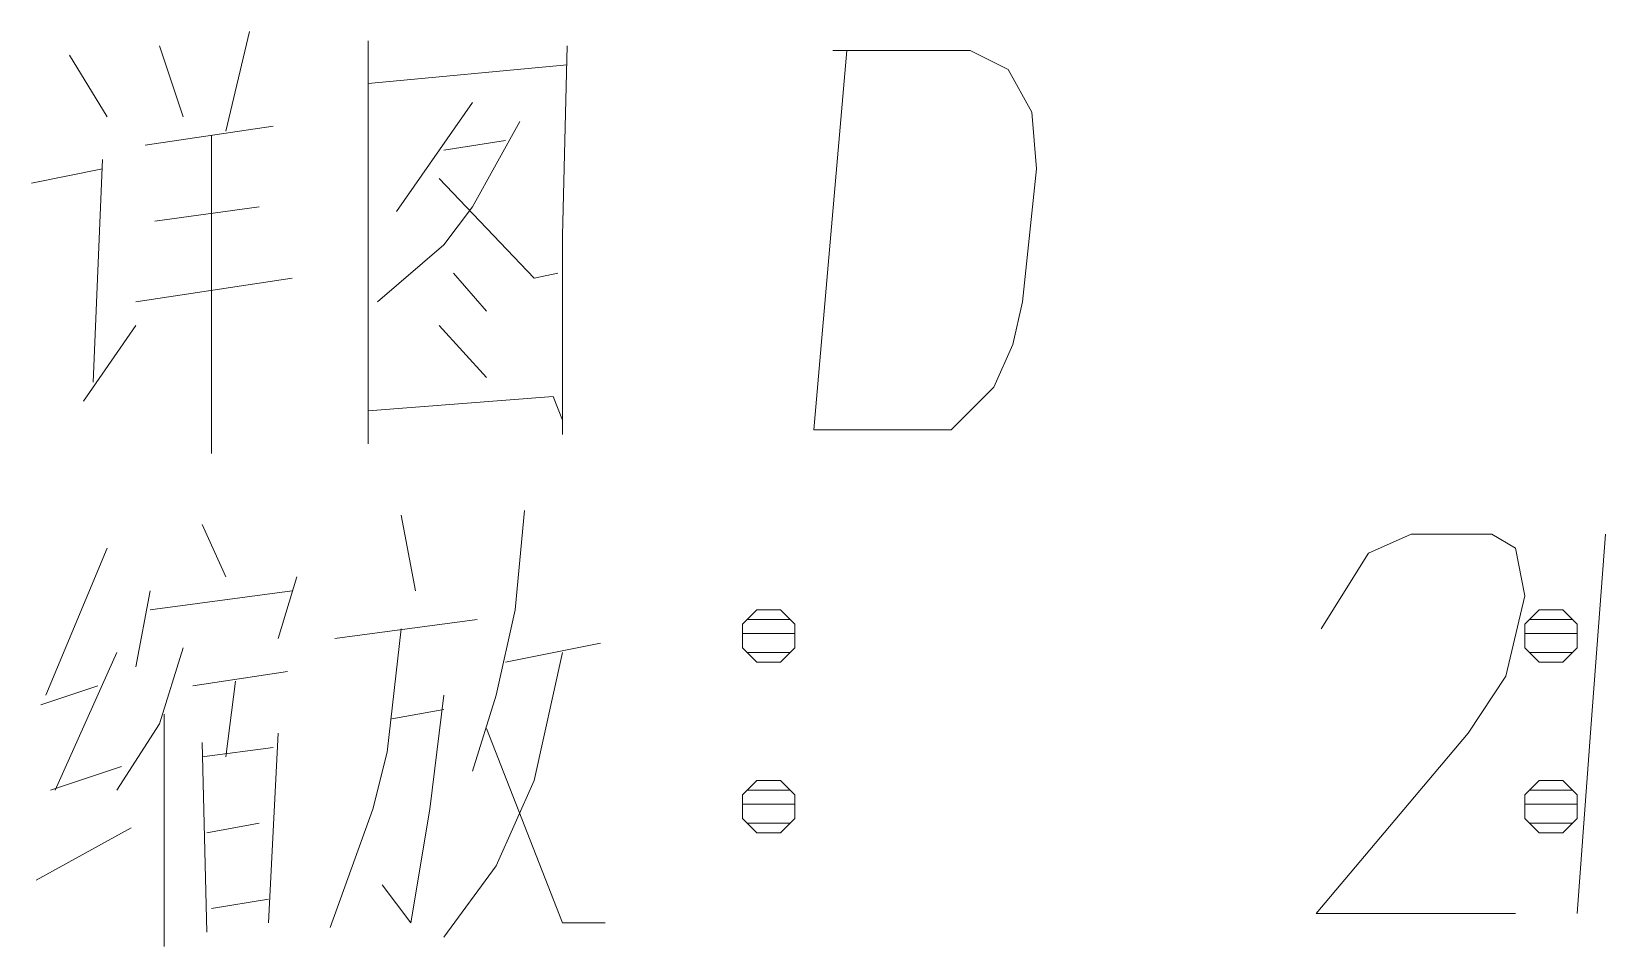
# Model space of a CAD drawing. Extents: x -214 to 8941, y -1198 to 2514.
# Drawn here: x 2584.82 to 2596.44, y 1121.38 to 1128.13 of the extents above; entities that cross this region are included whole.
import ezdxf

# ---------------------------------------------------------------- set-up
doc = ezdxf.new("R2010")
doc.units = 0

msp = doc.modelspace()

# ---------------------------------------------------------------- linework, layer by layer
at = {"color": 7, "lineweight": 13}
for points in [[(2586.4252, 1128.1304), (2586.2502, 1127.3954)], [(2585.0953, 1127.9554), (2585.3752, 1127.5004)], [(2585.7603, 1128.0254), (2585.9352, 1127.5004)], [(2587.3002, 1128.0604), (2587.3002, 1126.5904), (2587.3002, 1125.0854)], [(2587.3002, 1128.0254), (2587.3002, 1126.6254), (2587.3002, 1125.2254)], [(2588.7352, 1125.2604), (2588.7352, 1126.6254), (2588.7703, 1128.0254)], [(2590.5903, 1125.1904), (2591.6053, 1125.1904), (2591.9203, 1125.5054), (2592.0602, 1125.8204), (2592.1303, 1126.1354), (2592.2352, 1127.1154), (2592.2003, 1127.5354), (2592.0253, 1127.8504), (2591.7452, 1127.9904), (2590.7303, 1127.9904)], [(2590.8353, 1127.9904), (2590.7303, 1126.8004), (2590.5903, 1125.1904)], [(2588.7703, 1127.8854), (2587.3002, 1127.7454)], [(2588.0703, 1127.6054), (2587.5103, 1126.8004)], [(2585.6553, 1127.2904), (2586.6003, 1127.4304)], [(2588.0703, 1126.8354), (2588.4203, 1127.4654)], [(2586.1453, 1127.3604), (2586.1453, 1126.2054), (2586.1453, 1125.0154)], [(2587.8602, 1127.2554), (2588.3153, 1127.3254)], [(2585.3403, 1127.1854), (2585.2703, 1125.5404)], [(2584.8153, 1127.0104), (2585.3403, 1127.1154)], [(2587.8253, 1127.0454), (2588.5253, 1126.3104)], [(2585.7253, 1126.7304), (2586.4952, 1126.8354)], [(2587.8602, 1126.5554), (2588.0703, 1126.8354)], [(2587.3702, 1126.1354), (2587.8602, 1126.5554)], [(2587.9302, 1126.3454), (2588.1752, 1126.0654)], [(2588.5253, 1126.3104), (2588.7003, 1126.3454)], [(2585.5853, 1126.1354), (2586.7402, 1126.3104)], [(2585.2003, 1125.4004), (2585.5853, 1125.9604)], [(2587.8253, 1125.9604), (2588.1752, 1125.5754)], [(2587.3002, 1125.3304), (2588.6653, 1125.4354)], [(2588.7352, 1125.1554), (2588.7352, 1125.2604), (2588.6653, 1125.4354)], [(2588.4553, 1124.5954), (2588.3853, 1123.8604)], [(2586.0753, 1124.4904), (2586.2502, 1124.1054)], [(2587.5453, 1124.5604), (2587.6503, 1124.0004)], [(2595.7703, 1121.6204), (2594.3002, 1121.6204), (2595.4203, 1122.9504), (2595.7003, 1123.3704), (2595.8403, 1123.9654), (2595.7703, 1124.3154), (2595.5953, 1124.4204), (2595.0002, 1124.4204), (2594.6852, 1124.2804), (2594.3353, 1123.7204)], [(2596.4352, 1124.4204), (2596.3303, 1123.0204), (2596.2253, 1121.6204)], [(2585.3752, 1124.3154), (2584.9203, 1123.2304)], [(2586.7753, 1124.1054), (2586.6353, 1123.6504)], [(2585.6903, 1124.0004), (2585.5853, 1123.4404)], [(2585.6903, 1123.8604), (2586.7402, 1124.0004)], [(2587.0552, 1123.6504), (2588.1053, 1123.7904)], [(2588.3853, 1123.8604), (2588.2452, 1123.2304)], [(2590.1003, 1123.7904), (2590.4153, 1123.7904)], [(2595.8752, 1123.7904), (2596.1903, 1123.7904)], [(2587.5453, 1123.7204), (2587.4403, 1122.8104), (2587.3353, 1122.3904), (2587.0203, 1121.5154)], [(2590.0653, 1123.6854), (2590.4503, 1123.6854)], [(2595.8403, 1123.6854), (2596.2253, 1123.6854)], [(2585.4453, 1123.5454), (2584.9902, 1122.5304)], [(2585.9352, 1123.5804), (2585.7603, 1123.0204)], [(2588.3153, 1123.4754), (2589.0153, 1123.6154)], [(2588.7352, 1123.5454), (2588.5253, 1122.6004)], [(2590.1003, 1123.5454), (2590.4153, 1123.5454)], [(2595.8752, 1123.5454), (2596.1903, 1123.5454)], [(2586.0053, 1123.3004), (2586.7053, 1123.4054)], [(2586.3203, 1123.3354), (2586.2502, 1122.7754)], [(2585.3052, 1123.3004), (2584.8853, 1123.1604)], [(2587.8602, 1123.2304), (2587.7553, 1122.3904), (2587.6152, 1121.5504), (2587.4053, 1121.8304)], [(2588.2452, 1123.2304), (2588.0703, 1122.6704)], [(2585.7953, 1123.0904), (2585.7953, 1121.3754)], [(2587.4753, 1123.0554), (2587.8602, 1123.1254)], [(2585.7603, 1123.0204), (2585.4453, 1122.5304)], [(2588.1752, 1122.9854), (2588.7352, 1121.5504)], [(2586.0753, 1122.8804), (2586.1102, 1121.4804)], [(2586.0753, 1122.7754), (2586.6003, 1122.8454)], [(2586.6353, 1122.9504), (2586.5653, 1121.5504)], [(2584.9553, 1122.5304), (2585.4803, 1122.7054)], [(2588.5253, 1122.6004), (2588.2452, 1121.9704)], [(2590.1003, 1122.5304), (2590.4153, 1122.5304)], [(2595.8752, 1122.5304), (2596.1903, 1122.5304)], [(2590.0653, 1122.4254), (2590.4503, 1122.4254)], [(2595.8403, 1122.4254), (2596.2253, 1122.4254)], [(2586.1102, 1122.2154), (2586.4952, 1122.2854)], [(2590.1003, 1122.2854), (2590.4153, 1122.2854)], [(2595.8752, 1122.2854), (2596.1903, 1122.2854)], [(2584.8503, 1121.8654), (2585.5502, 1122.2504)], [(2588.2452, 1121.9704), (2587.8602, 1121.4454)], [(2586.5653, 1121.7254), (2586.1453, 1121.6554)], [(2588.7352, 1121.5504), (2589.0502, 1121.5504)]]:
    msp.add_lwpolyline(points, dxfattribs=at)
for points in [[(2590.1703, 1123.4754), (2590.3453, 1123.4754), (2590.4503, 1123.5804), (2590.4503, 1123.7554), (2590.3453, 1123.8604), (2590.1703, 1123.8604), (2590.0653, 1123.7554), (2590.0653, 1123.5804)], [(2595.9453, 1123.4754), (2596.1202, 1123.4754), (2596.2253, 1123.5804), (2596.2253, 1123.7554), (2596.1202, 1123.8604), (2595.9453, 1123.8604), (2595.8403, 1123.7554), (2595.8403, 1123.5804)], [(2590.1703, 1122.2154), (2590.3453, 1122.2154), (2590.4503, 1122.3204), (2590.4503, 1122.4954), (2590.3453, 1122.6004), (2590.1703, 1122.6004), (2590.0653, 1122.4954), (2590.0653, 1122.3204)], [(2595.9453, 1122.2154), (2596.1202, 1122.2154), (2596.2253, 1122.3204), (2596.2253, 1122.4954), (2596.1202, 1122.6004), (2595.9453, 1122.6004), (2595.8403, 1122.4954), (2595.8403, 1122.3204)]]:
    msp.add_lwpolyline(points, close=True, dxfattribs=at)

doc.saveas('drawing.dxf')
